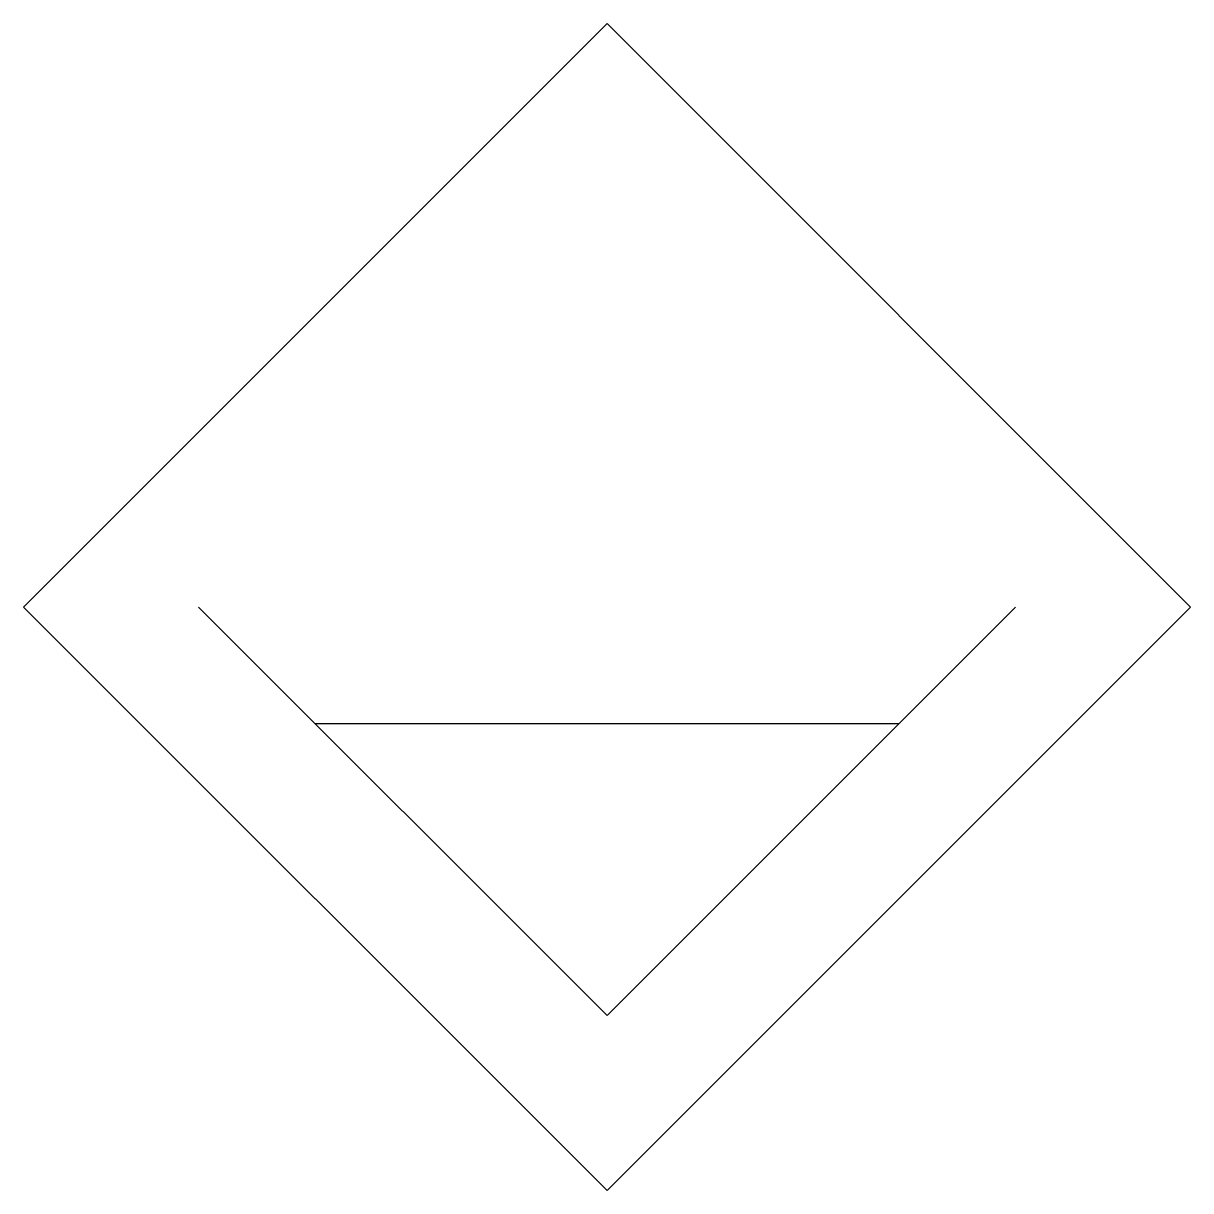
# Model space of a CAD drawing. Extents: x -5 to 5, y -5 to 5.
import ezdxf

# ---------------------------------------------------------------- set-up
doc = ezdxf.new("R2010")
doc.units = 0
doc.layers.get('0').update_dxf_attribs({"linetype": 'CONTINUOUS'})

msp = doc.modelspace()

# ---------------------------------------------------------------- linework, layer by layer
for p, q in [((-5, 0), (0, 5)), ((0, 5), (5, 0)), ((0, -5), (-5, 0)), ((-3.5, 0), (0, -3.5)), ((5, 0), (0, -5)), ((0, -3.5), (3.5, 0)), ((2.5, -1), (-2.5, -1))]:
    msp.add_line(p, q)

doc.saveas('drawing.dxf')
